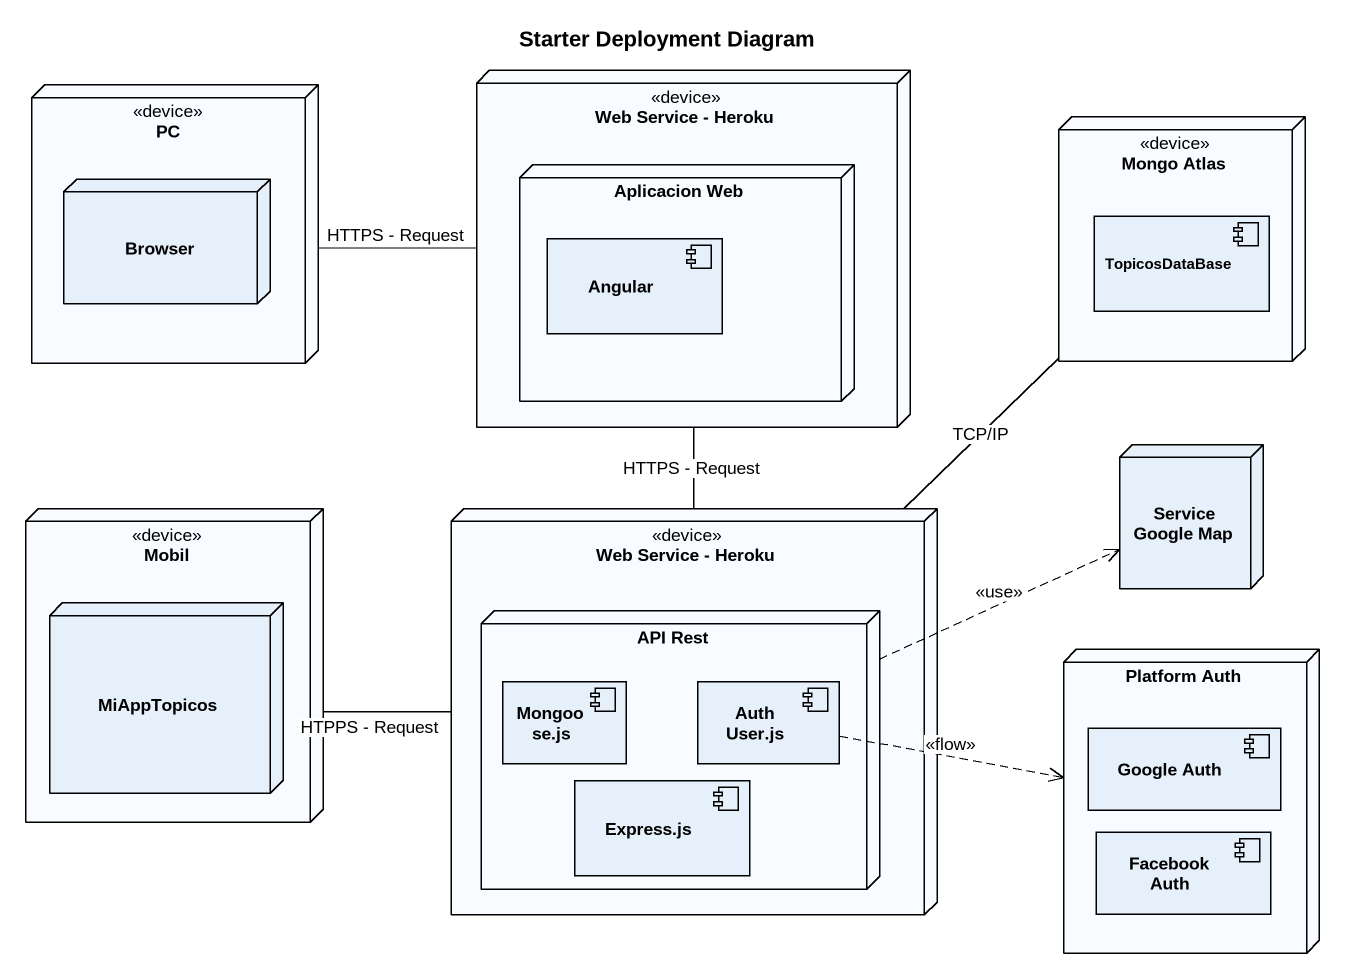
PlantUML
@startuml
title Starter Deployment Diagram
node PC <<device>> {
  node Browser
}
node "Web Service - Heroku" as Web_Service_Heroku <<device>> {
  node "Aplicacion Web" as Aplicacion_Web {
    component Angular
  }
}
node "Mongo Atlas" as Mongo_Atlas <<device>> {
  component TopicosDataBase
}
node "Service Google Map" as Service_Google_Map
node Mobil <<device>> {
  node MiAppTopicos
}
node "Web Service - Heroku" as Web_Service_Heroku_2 <<device>> {
  node "API Rest" as API_Rest {
    component "Mongoose.js" as Mongoose_js
    component "Auth User.js" as Auth_User_js
    component "Express.js" as Express_js
  }
}
node "Platform Auth" as Platform_Auth {
  component "Google Auth" as Google_Auth
  component "Facebook Auth" as Facebook_Auth
}
PC -right- Web_Service_Heroku : HTTPS - Request
Web_Service_Heroku -- Web_Service_Heroku_2 : HTTPS - Request
Mobil -right- Web_Service_Heroku_2 : HTPPS - Request
Web_Service_Heroku_2 -up- Mongo_Atlas : TCP/IP
API_Rest .right.> Service_Google_Map : <<use>>
Auth_User_js .right.> Platform_Auth : <<flow>>
@enduml
